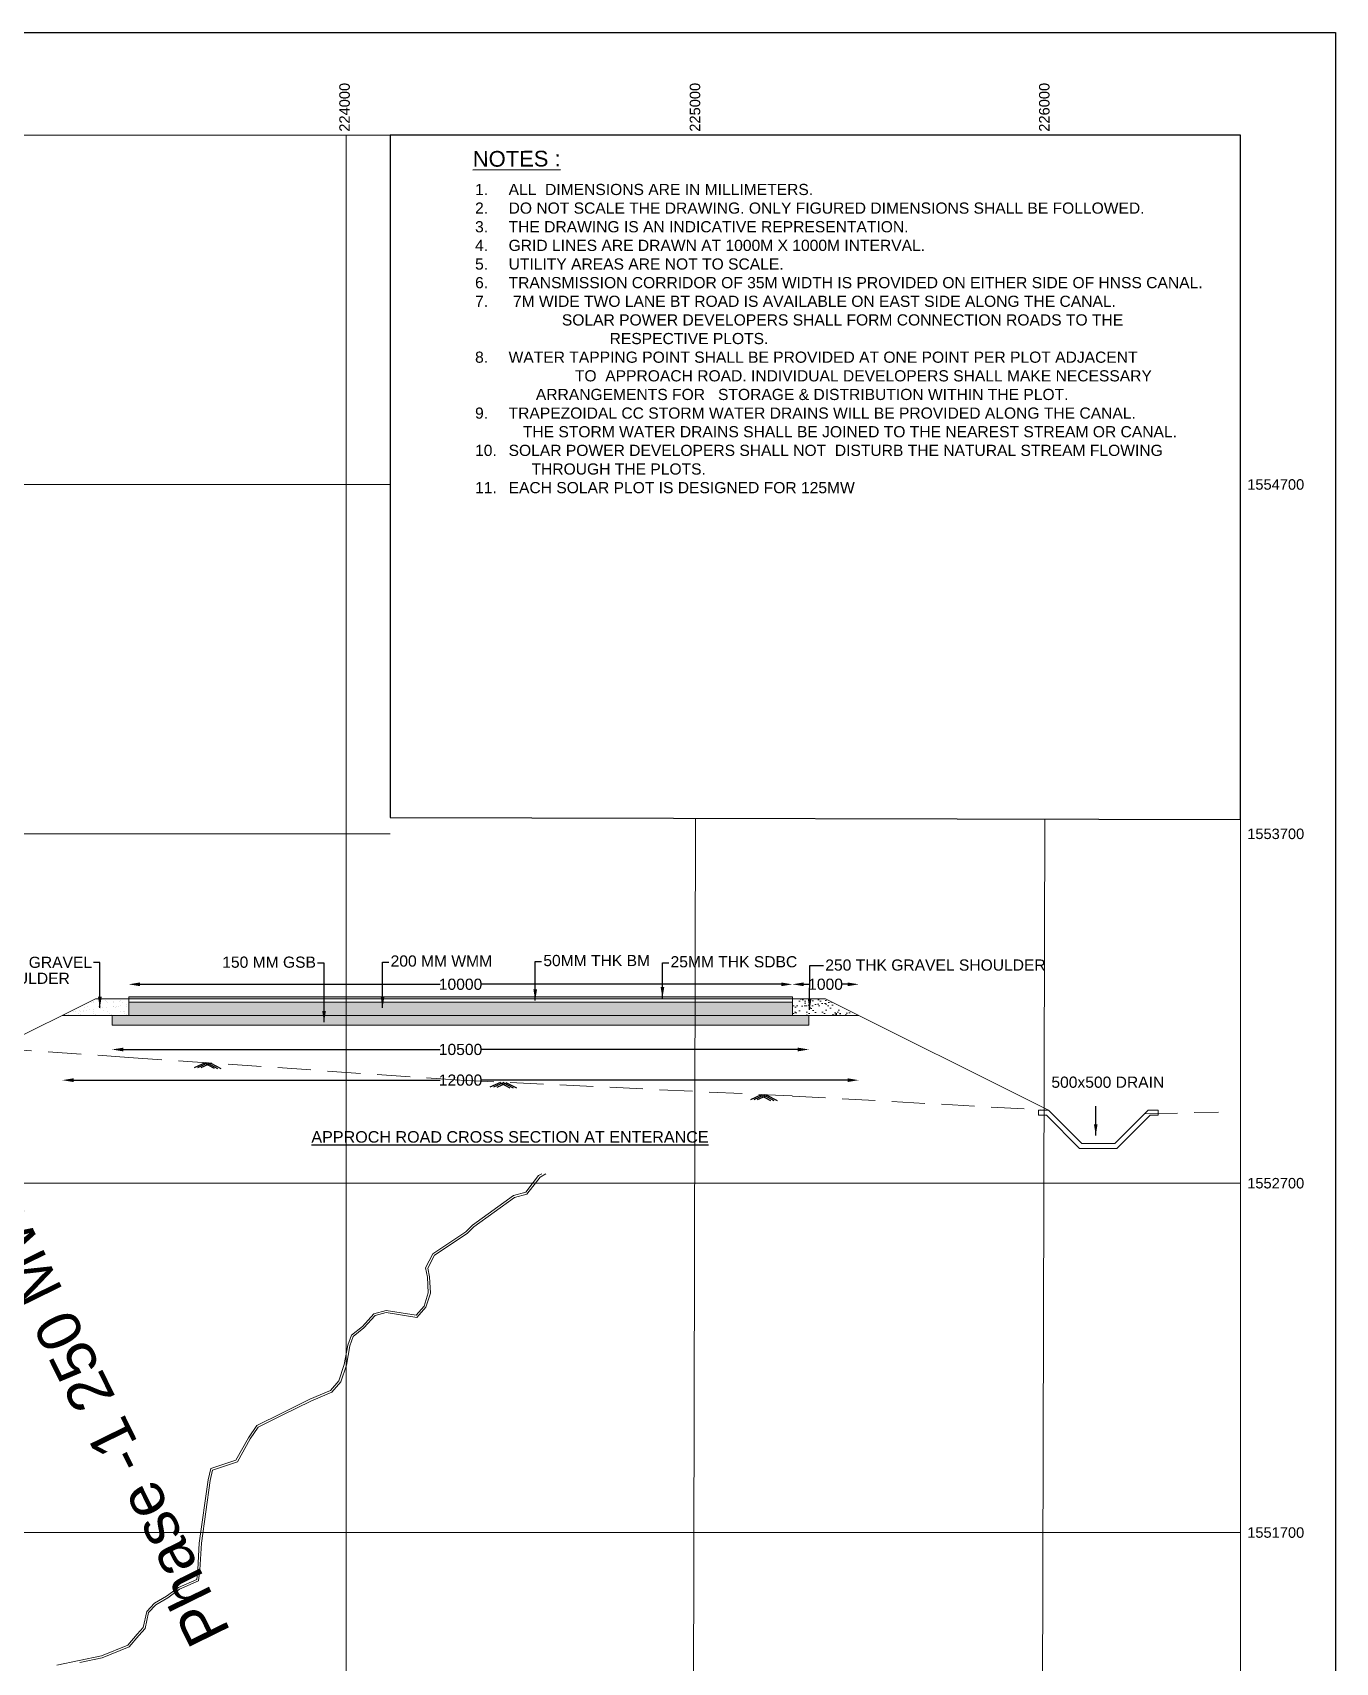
# Model space of a CAD drawing. Header units: metres. Extents: x 166708 to 226832, y 1503833 to 1555994.
# Drawn here: x 223102 to 226832, y 1551328 to 1555994 of the extents above; entities that cross this region are included whole.
import ezdxf

# ---------------------------------------------------------------- set-up
doc = ezdxf.new("R2010")
doc.units = ezdxf.units.M
doc.header["$MEASUREMENT"] = 0
doc.header["$PDMODE"] = 1
doc.linetypes.add('DASHED', pattern=[0.75, 0.5, -0.25])
for name, color, linetype in [('CART TRACK', 30, 'Continuous'), ('Details', 7, 'Continuous'), ('GRID', 8, 'Continuous'), ('name power lines', 1, 'Continuous'), ('Schematic presentation CT', 6, 'Continuous')]:
    doc.layers.add(name, color=color, linetype=linetype)
doc.layers.add('Revised Grid', color=7, linetype='Continuous', lineweight=0)
doc.styles.add('ARIAL NARROW', font='arial.ttf', dxfattribs={"height": 300})
doc.styles.add('ROMANS', font='romans')
doc.styles.get("Standard").update_dxf_attribs({"font": 'arial.ttf'})
doc.dimstyles.new('STANDARD$0', dxfattribs={"dimscale": 88.888889, "dimtxt": 0.02, "dimasz": 0.02, "dimexe": 0.05, "dimexo": 0.1, "dimgap": 0.002, "dimtad": 2, "dimdec": 0, "dimzin": 1, "dimdsep": 46, "dimtxsty": 'ARIAL NARROW', "dimblk": 'OBLIQUE', "dimcen": 0.09, "dimadec": 0, "dimazin": 0, "dimtfac": 1, "dimtdec": 4, "dimtofl": 0, "dimtmove": 0, "dimatfit": 3, "dimfxl": 1, "dimtolj": 1, "dimtzin": 1, "dimarcsym": 0})
doc.dimstyles.new('STANDARD$7', dxfattribs={"dimscale": 2, "dimtxt": 2.5, "dimasz": 2, "dimexe": 1.25, "dimexo": 0.625, "dimtad": 1, "dimdec": 0, "dimdsep": 46, "dimlunit": 6, "dimtxsty": 'ROMANS', "dimcen": 2.5, "dimadec": 0, "dimazin": 0, "dimtfac": 1, "dimtdec": 0, "dimtmove": 1, "dimatfit": 3, "dimfxl": 1.25, "dimtolj": 1, "dimtzin": 0, "dimarcsym": 0})
pattern_1 = [(37.5, (224327.444, 1553151.944), (-0.89766, 27.45724), [0, -21.66, 0, -24.225, 0, -23.15625]), (7.5, (224327.444, 1553151.944), (25.2193, 40.2156), [0, -11.685, 0, -19.5225, 0, -7.48125]), (327.5, (224309.917, 1553151.944), (44.3765, 0.08064), [0, -7.125, 0, -25.65, 0, -33.4875]), (317.5, (224309.917, 1553151.944), (42.8373, 12.5069), [0, -3.5625, 0, -16.815, 0, -19.2375])]

# ---------------------------------------------------------------- blocks, each defined once
blk = doc.blocks.new('*D44')
at = {"layer": 'DEFPOINTS', "color": 0, "linetype": 'Continuous', "lineweight": -2, "ltscale": 50, "transparency": 16777216}
for p in [(223187.4, 1553180.4), (225467.4, 1553180.4), (223187.4, 1552994.9)]:
    blk.add_point(p, dxfattribs=at)
at = {"layer": 'Details', "linetype": 'Continuous', "lineweight": -2, "ltscale": 50, "transparency": 16777216}
for p, q in [((223219.4, 1552994.9), (224268.7, 1552994.9)), ((225435.4, 1552994.9), (224386.2, 1552994.9))]:
    blk.add_line(p, q, dxfattribs=at)
for points in [[(223219.4, 1553000.3), (223219.4, 1552989.6), (223187.4, 1552994.9)], [(225435.4, 1553000.3), (225435.4, 1552989.6), (225467.4, 1552994.9)]]:
    blk.add_solid(points, dxfattribs=at)
at = {"layer": 'Details', "color": 0, "linetype": 'Continuous', "ltscale": 50, "transparency": 16777216, "insert": (224327.4, 1552994.9), "char_height": 32, "attachment_point": 5}
blk.add_mtext('\\A1;12000', dxfattribs=at)
blk = doc.blocks.new('*D45')
at = {"layer": 'DEFPOINTS', "color": 0, "linetype": 'Continuous', "lineweight": -2, "ltscale": 50, "transparency": 16777216}
for p in [(223329.9, 1553151.9), (225324.9, 1553151.9), (225324.9, 1553082.7)]:
    blk.add_point(p, dxfattribs=at)
at = {"layer": 'Details', "linetype": 'Continuous', "lineweight": -2, "ltscale": 50, "transparency": 16777216}
for p, q in [((223361.9, 1553082.7), (224268.7, 1553082.7)), ((225292.9, 1553082.7), (224386.2, 1553082.7))]:
    blk.add_line(p, q, dxfattribs=at)
for points in [[(223361.9, 1553088), (223361.9, 1553077.3), (223329.9, 1553082.7)], [(225292.9, 1553088), (225292.9, 1553077.3), (225324.9, 1553082.7)]]:
    blk.add_solid(points, dxfattribs=at)
at = {"layer": 'Details', "color": 0, "linetype": 'Continuous', "ltscale": 50, "transparency": 16777216, "insert": (224327.4, 1553082.7), "char_height": 32, "attachment_point": 5}
blk.add_mtext('\\A1;10500', dxfattribs=at)
blk = doc.blocks.new('*D46')
at = {"layer": 'DEFPOINTS', "color": 0, "linetype": 'Continuous', "lineweight": -2, "ltscale": 50, "transparency": 16777216}
for p in [(225277.4, 1553269.3), (225277.4, 1553227.9), (225467.4, 1553180.4)]:
    blk.add_point(p, dxfattribs=at)
at = {"layer": 'Details', "linetype": 'Continuous', "lineweight": -2, "ltscale": 50, "transparency": 16777216}
for p, q in [((225309.4, 1553269.3), (225326.1, 1553269.3)), ((225435.4, 1553269.3), (225418.8, 1553269.3))]:
    blk.add_line(p, q, dxfattribs=at)
for points in [[(225309.4, 1553274.6), (225309.4, 1553264), (225277.4, 1553269.3)], [(225435.4, 1553274.6), (225435.4, 1553264), (225467.4, 1553269.3)]]:
    blk.add_solid(points, dxfattribs=at)
at = {"layer": 'Details', "color": 0, "linetype": 'Continuous', "ltscale": 50, "transparency": 16777216, "insert": (225372.4, 1553269.3), "char_height": 32, "attachment_point": 5}
blk.add_mtext('\\A1;1000', dxfattribs=at)
blk = doc.blocks.new('*D47')
at = {"layer": 'DEFPOINTS', "color": 0, "linetype": 'Continuous', "lineweight": -2, "ltscale": 50, "transparency": 16777216}
for p in [(225277.4, 1553269.3), (223377.4, 1553227.9), (225277.4, 1553227.9)]:
    blk.add_point(p, dxfattribs=at)
at = {"layer": 'Details', "linetype": 'Continuous', "lineweight": -2, "ltscale": 50, "transparency": 16777216}
for p, q in [((223409.4, 1553269.3), (224268.7, 1553269.3)), ((225245.4, 1553269.3), (224386.2, 1553269.3))]:
    blk.add_line(p, q, dxfattribs=at)
for points in [[(223409.4, 1553274.6), (223409.4, 1553264), (223377.4, 1553269.3)], [(225245.4, 1553274.6), (225245.4, 1553264), (225277.4, 1553269.3)]]:
    blk.add_solid(points, dxfattribs=at)
at = {"layer": 'Details', "color": 0, "linetype": 'Continuous', "ltscale": 50, "transparency": 16777216, "insert": (224327.4, 1553269.3), "char_height": 32, "attachment_point": 5}
blk.add_mtext('\\A1;10000', dxfattribs=at)

msp = doc.modelspace()

# ---------------------------------------------------------------- hatches: boundary and pattern name
at = {"layer": 'name power lines', "linetype": 'Continuous', "lineweight": 9, "ltscale": 190}
h = msp.add_hatch(dxfattribs=at)
h.set_pattern_fill('AR-SAND', color=17, scale=75, style=0)
h.set_pattern_definition(pattern_1)
h.paths.add_polyline_path([(223282.42052, 1553227.932), (223377.44427, 1553227.932), (223377.44427, 1553180.44387), (223187.44427, 1553180.44387)])
h = msp.add_hatch(dxfattribs=at)
h.set_pattern_fill('ANSI31', color=0, style=0)
h.set_pattern_definition([(45, (152757.499763, 1226711.09864), (-0.0167937860532, 0.0167937860532), [])])
h.paths.add_polyline_path([(225277.44427, 1553233.632), (223377.44427, 1553233.632), (223377.44427, 1553227.932), (225277.44427, 1553227.932)])
h = msp.add_hatch(dxfattribs=at)
h.set_pattern_fill('GRAVEL', color=0, scale=450, style=0)
h.set_pattern_definition([(228.0128, (224389.004, 1553237.444), (-683.99985, -769.500115), [11.5028, -1138.782]), (184.9697, (224381.3093, 1553228.894), (1026.00009, 85.499257), [19.7392, -1954.1816]), (132.5104, (224361.6443, 1553227.184), (854.999206, -940.500742), [13.9184, -1377.9207]), (267.2737, (224328.2993, 1553205.809), (85.49966, 1710.000025), [17.9753, -1779.5592]), (292.8337, (224327.4443, 1553187.854), (-427.500847, 1025.999693), [17.6263, -1745.0014]), (357.2737, (224334.2843, 1553171.609), (-1710.000025, 85.49966), [17.9753, -1779.5592]), (37.6942, (224352.2393, 1553170.754), (-1111.500628, -854.99918), [23.7715, -2353.3746]), (72.2553, (224371.0493, 1553185.289), (598.50092, 1880.999678), [22.4427, -2221.8304]), (121.4296, (224377.8893, 1553206.664), (-684.000704, 1111.499576), [18.0362, -1785.5882]), (175.2364, (224368.484, 1553222.054), (940.50008, -85.499276), [20.591, -1008.9652]), (222.3974, (224347.9643, 1553223.764), (-1026.0006285, -940.499323), [26.6288, -2636.2536]), (138.8141, (224412.944, 1553204.954), (-598.50025, 512.99977), [9.0887, -899.7887]), (171.4692, (224406.1043, 1553210.939), (1111.499853, -171.000676), [17.2913, -1711.8392]), (225, (224389.004, 1553213.504), (-9e-15, -85.5), [12.0915, -108.824]), (203.1986, (224383.019, 1553223.764), (427.49998, 171.00011), [6.5115, -644.637]), (291.8014, (224377.034, 1553221.199), (-85.5, 256.50002), [9.2086, -451.223]), (30.9638, (224380.454, 1553212.649), (256.49983, 171.00021), [14.9564, -483.59]), (161.565, (224393.28, 1553220.344), (171.00004, -85.49986), [10.815, -259.56]), (16.3895, (224327.4443, 1553221.199), (855.000188, 256.499377), [15.1506, -1499.9132]), (70.3462, (224341.979, 1553225.474), (-341.999594, -940.500183), [12.7105, -1258.3384]), (293.1986, (224393.279, 1553237.444), (-171.00011, 427.49998), [13.023, -638.1257]), (343.6105, (224398.4093, 1553225.474), (-855.000188, 256.499377), [15.1506, -1499.9132]), (339.444, (224327.444, 1553168.189), (-427.50016, 170.99966), [14.6102, -715.902]), (294.7751, (224341.124, 1553163.059), (-427.499332, 940.500293), [12.2417, -1211.932]), (66.8014, (224394.134, 1553151.944), (171.00011, 427.49998), [13.023, -638.1257]), (17.354, (224399.2643, 1553163.914), (-1111.500173, -341.99953), [14.3325, -1418.9088]), (69.444, (224352.239, 1553151.944), (-170.99966, -427.50016), [7.305, -723.2072]), (101.3099, (224389.004, 1553151.944), (-85.4998, 342.00006), [4.3596, -431.6065]), (165.9638, (224388.15, 1553156.219), (256.50005, -85.49983), [17.626, -334.899]), (186.009, (224371.0493, 1553160.494), (854.999979, 85.499942), [16.3348, -1617.1404]), (303.69, (224380.454, 1553204.954), (-85.5001, 170.99996), [12.331, -295.9436]), (353.1572, (224387.2943, 1553194.694), (1453.499946, -171.000684), [21.5284, -2131.3066]), (60.9454, (224408.669, 1553192.129), (-342, -598.50003), [8.8027, -871.4736]), (90, (224412.94, 1553199.82), (-85.5, 85.5), [5.13, -80.37]), (120.2564, (224369.339, 1553163.059), (341.999563, -598.50021), [11.878, -1175.926]), (48.0128, (224363.354, 1553173.319), (683.99985, 769.500115), [23.0057, -1127.2792]), (0, (224378.74, 1553190.42), (85.5, 85.5), [22.23, -63.27]), (325.3048, (224400.9743, 1553190.419), (-854.99951, 598.500736), [13.5187, -1338.355]), (254.0546, (224412.089, 1553182.724), (-85.49999, -342.00001), [12.449, -610.0004]), (207.646, (224408.6693, 1553170.754), (-1624.499642, -855.00066), [20.269, -2006.64]), (175.4261, (224390.7143, 1553161.349), (-1111.500048, 85.499555), [21.4433, -2122.8858])])
h.paths.add_polyline_path([(223377.44427, 1553218.432), (225277.44427, 1553218.432), (225277.44427, 1553180.44387), (223377.44427, 1553180.44387)])
h = msp.add_hatch(dxfattribs=at)
h.set_pattern_fill('AR-SAND', color=17, scale=75, style=0)
h.set_pattern_definition(pattern_1)
h.paths.add_polyline_path([(225372.46802, 1553227.932), (225277.44427, 1553227.932), (225277.44427, 1553180.44387), (225467.44427, 1553180.44387)])
h = msp.add_hatch(dxfattribs=at)
h.set_pattern_fill('GRAVEL', color=0, scale=600, style=0)
h.set_pattern_definition([(228.0128, (152839.58, 1226825.099), (-911.99979847, -1026.00015294), [15.337104, -1518.376032]), (184.9697, (152829.32, 1226813.6986), (1368.00011987, 113.999009), [26.318952, -2605.57545]), (132.5104, (152803.1, 1226811.4186), (1139.99894189, -1254.00098882), [18.557832, -1837.227648]), (267.2737, (152758.64, 1226782.9186), (113.99954602, 2280.00003363), [23.967132, -2372.745612]), (292.8337, (152757.5, 1226758.9786), (-570.00112922, 1367.99959094), [23.50167, -2326.668522]), (357.2737, (152766.62, 1226737.3186), (-2280.00003363, 113.99954602), [23.967132, -2372.745612]), (37.6942, (152790.5598, 1226736.1786), (-1482.0008374, -1139.99890619), [31.695306, -3137.832786]), (72.2553, (152815.6398, 1226755.5586), (798.00122695, 2507.99957036), [29.923632, -2962.440594]), (121.4296, (152824.76, 1226784.0586), (-912.0009387, 1481.99943416), [24.0483, -2380.784322]), (175.2364, (152812.22, 1226804.579), (1254.00010788, -113.99903472), [27.454848, -1345.286982]), (222.3974, (152784.8598, 1226806.8586), (-1368.000838022, -1253.99909735), [35.505072, -3515.00475]), (138.8141, (152871.5, 1226781.779), (-798.00033594, 683.99969372), [12.118314, -1199.718216]), (171.4692, (152862.38, 1226789.7586), (1481.99980447, -228.00090174), [23.055018, -2282.452254]), (225, (152839.58, 1226793.18), (-1e-14, -114.000035), [16.121994, -145.098288]), (203.1986, (152831.6, 1226806.859), (569.9999693, 228.0001511), [8.682012, -859.51611]), (291.8014, (152823.62, 1226803.439), (-113.9999898, 342.0000311), [12.278142, -601.630668]), (30.9638, (152828.18, 1226792.039), (341.9997745, 228.0002831), [19.941906, -644.786622]), (161.5651, (152845.28, 1226802.3), (228.0000495, -113.999818), [14.419974, -346.079718]), (16.3895, (152757.5, 1226803.4386), (1140.00025062, 341.99916892), [20.2008, -1999.88433]), (70.3462, (152776.88, 1226809.139), (-455.9994582, -1254.00024346), [16.947354, -1677.784512]), (293.1986, (152845.28, 1226825.099), (-228.0001511, 569.9999693), [17.36391, -850.834212]), (343.6105, (152852.12, 1226809.1386), (-1140.00025062, 341.99916892), [20.2008, -1999.88433]), (339.444, (152757.5, 1226732.759), (-570.0002103, 227.9995436), [19.48032, -954.536136]), (294.7751, (152775.74, 1226725.919), (-569.99910957, 1254.00039009), [16.322292, -1615.909302]), (66.8014, (152846.42, 1226711.099), (228.0001511, 569.9999693), [17.36391, -850.834212]), (17.354, (152853.26, 1226727.0586), (-1482.00023018, -455.99937326), [19.109934, -1891.878336]), (69.444, (152790.56, 1226711.099), (-227.9995436, -570.0002103), [9.74016, -964.276296]), (101.3099, (152839.58, 1226711.099), (-113.99973, 456.0000858), [5.81286, -575.475306]), (165.9638, (152838.44, 1226716.8), (342.0000622, -113.9997785), [23.50167, -446.5323]), (186.009, (152815.64, 1226722.4986), (1139.9999716, 113.99992219), [21.7797, -2156.187222]), (303.6901, (152828.18, 1226781.78), (-114.000152, 227.9999496), [16.441308, -394.591506]), (353.1572, (152837.2998, 1226768.0986), (1937.999927665, -228.000911763), [28.704516, -2841.742182]), (60.9454, (152865.8, 1226764.679), (-456.0000031, -798.00004384), [11.736984, -1161.964836]), (90, (152871.5, 1226774.94), (-114, 114), [6.84, -107.16]), (120.2564, (152813.36, 1226725.919), (455.9994171, -798.00027997), [15.837336, -1567.90128]), (48.0128, (152805.38, 1226739.599), (911.99979847, 1026.00015294), [30.674208, -1503.038928]), (0, (152825.9, 1226762.4), (114, 114), [29.64, -84.36]), (325.3048, (152855.54, 1226762.399), (-1139.99934552, 798.0009815), [18.024996, -1784.473236]), (254.0546, (152870.36, 1226752.139), (-113.9999874, -456.00001444), [16.598628, -813.333912]), (207.646, (152865.8, 1226736.1786), (-2165.99952202, -1140.0008793), [27.02541, -2675.520036]), (175.4261, (152841.8598, 1226723.6386), (-1482.00006365, 113.99940733), [28.591086, -2830.514436])])
h.paths.add_polyline_path([(225324.94427, 1553180.44387), (223329.94427, 1553180.44387), (223329.94427, 1553151.94387), (225324.94427, 1553151.94387)])

# ---------------------------------------------------------------- linework, layer by layer
at = {"layer": 'CART TRACK', "linetype": 'Continuous', "lineweight": 0, "ltscale": 50}
for points in [[(223172, 1551320), (223236, 1551334), (223300, 1551347), (223375, 1551378), (223402, 1551409), (223419, 1551428), (223429, 1551474), (223451, 1551498), (223486, 1551518), (223520, 1551543), (223572, 1551566), (223575.5, 1551594), (223579.5, 1551670), (223604.5, 1551850.5), (223612.5, 1551883.5), (223684.5, 1551907), (223720, 1551971), (223744, 1552006), (223816, 1552042), (223896, 1552082), (223955, 1552107), (223979.21747, 1552134.50744), (223994.69539, 1552181.03932), (224005, 1552236), (224015, 1552265), (224046.74992, 1552290.15823), (224079.52592, 1552326.24463), (224114.22457, 1552335.78676), (224200, 1552322), (224223, 1552348), (224235, 1552386), (224233, 1552431), (224227, 1552458), (224248, 1552498), (224342.65706, 1552560.84141), (224362, 1552580), (224479, 1552665), (224514, 1552674), (224551, 1552722), (224559.66953, 1552726.73984)], [(223237.23834, 1551328.12901), (223301.75923, 1551341.23482), (223378.59701, 1551372.99443), (223406.49817, 1551405.0291), (223424.52683, 1551425.17878), (223434.51861, 1551471.14094), (223454.79004, 1551493.25523), (223489.27639, 1551512.96171), (223523.02637, 1551537.77788), (223577.53249, 1551561.88635), (223581.48039, 1551593.46954), (223585.47829, 1551669.42971), (223610.40199, 1551849.3788), (223617.54273, 1551878.83439), (223688.60317, 1551902.02773), (223725.10906, 1551967.84116), (223748.07097, 1552001.32728), (223818.68328, 1552036.63344), (223898.51457, 1552076.54908), (223958.59987, 1552102.00895), (223984.52614, 1552131.45733), (224000.51746, 1552179.53267), (224010.81598, 1552234.46092), (224020.10062, 1552261.38637), (224050.86117, 1552285.76064), (224082.79631, 1552320.92124), (224114.55902, 1552329.65599), (224202.3069, 1552315.5522), (224228.33793, 1552344.97859), (224241.04123, 1552385.20569), (224238.97081, 1552431.78997), (224233.3338, 1552457.15654), (224252.59834, 1552493.85091), (224346.46338, 1552556.16651), (224365.89698, 1552575.4149), (224481.60156, 1552659.47378), (224517.49245, 1552668.70287), (224554.98323, 1552717.33955), (224571.71075, 1552726.4849)]]:
    msp.add_lwpolyline(points, dxfattribs=at)
at = {"layer": 'Details', "color": 7}
for p, q in [((223596.0723, 1553044.86487), (223564.92135, 1553030.64885)), ((223605.03814, 1553044.24084), (223574.61243, 1553030.3558)), ((223613.74057, 1553043.63516), (223584.0188, 1553030.07137)), ((223591.49909, 1553045.18316), (223622.09321, 1553028.92004)), ((223601.70689, 1553044.4727), (223631.49958, 1553028.6356)), ((223612.22367, 1553043.74073), (223641.19066, 1553028.34255)), ((224441.85028, 1552988.60563), (224411.74519, 1552974.8669)), ((224451.20751, 1552988.16022), (224421.43627, 1552974.57385)), ((224460.28984, 1552987.7279), (224430.84264, 1552974.28941)), ((224439.61985, 1552988.71179), (224468.91705, 1552973.13808)), ((224449.36365, 1552988.24799), (224478.32342, 1552972.85364)), ((224459.40236, 1552987.77015), (224488.0145, 1552972.5606)), ((225188.52793, 1552953.05069), (225157.58601, 1552938.93007)), ((225197.73894, 1552952.53856), (225167.27709, 1552938.63702)), ((225206.67935, 1552952.04147), (225176.68346, 1552938.35258)), ((225184.5231, 1552953.27336), (225214.75787, 1552937.20125)), ((225194.43066, 1552952.7225), (225224.16424, 1552936.91681)), ((225204.6381, 1552952.15496), (225233.85533, 1552936.62377))]:
    msp.add_line(p, q, dxfattribs=at)
at = {"layer": 'Details'}
msp.add_lwpolyline([(226560, 1555700), (224126.18698, 1555700), (224126.18495, 1553747.12457), (226559.99078, 1553741.20708)], close=True, dxfattribs=at)
at = {"layer": 'GRID', "linetype": 'Continuous', "lineweight": 0}
for p, q in [((224000, 1555700), (224000, 1555053)), ((219000, 1554700), (223919.5, 1554700)), ((224000, 1554102), (224000, 1546975.58718)), ((225999.99409, 1553742.56864), (225984.9702, 1547563.39983))]:
    msp.add_line(p, q, dxfattribs=at)
at = {"layer": 'name power lines', "color": 0, "linetype": 'Continuous', "lineweight": 9, "ltscale": 190}
for p, q in [((223010.78697, 1553092.11522), (223282.42052, 1553227.932)), ((223377.44427, 1553227.932), (223282.42052, 1553227.932)), ((223282.42052, 1553227.932), (225372.46802, 1553227.932)), ((223377.44427, 1553233.632), (225277.44427, 1553233.632)), ((223377.44427, 1553233.632), (223377.44427, 1553227.932)), ((225277.44427, 1553233.632), (223377.44427, 1553233.632)), ((223377.44427, 1553233.632), (223377.44427, 1553227.932)), ((223377.44427, 1553227.932), (225277.44427, 1553227.932)), ((223377.44427, 1553227.932), (223377.44427, 1553180.44387)), ((223377.44427, 1553227.932), (225277.44427, 1553227.932)), ((223377.44427, 1553218.432), (225277.44427, 1553218.432)), ((223377.44427, 1553218.432), (225277.44427, 1553218.432)), ((223377.44427, 1553180.44387), (223377.44427, 1553218.432)), ((225277.44427, 1553233.632), (225277.44427, 1553227.932)), ((225277.44427, 1553227.932), (225277.44427, 1553233.632)), ((225277.44427, 1553227.932), (225372.46802, 1553227.932)), ((225277.44427, 1553227.932), (225277.44427, 1553180.432)), ((225277.44427, 1553218.432), (225277.44427, 1553180.44387)), ((226010.6801, 1552908.82596), (225372.46802, 1553227.932)), ((223187.44427, 1553180.44387), (225467.44427, 1553180.44387)), ((225324.94427, 1553180.44387), (223329.94427, 1553180.44387)), ((223329.94427, 1553180.44387), (223329.94427, 1553151.94387)), ((225277.44427, 1553180.44387), (223377.44427, 1553180.44387)), ((225324.94427, 1553151.94387), (225324.94427, 1553180.44387)), ((223329.94427, 1553151.94387), (225324.94427, 1553151.94387)), ((226010.6801, 1552908.82596), (225982.1801, 1552908.82596)), ((225982.1801, 1552908.82596), (225982.1801, 1552894.57596)), ((226004.77755, 1552894.57596), (225982.1801, 1552894.57596)), ((226004.77755, 1552894.57596), (226099.77755, 1552799.57596)), ((226010.6801, 1552908.82596), (226105.6801, 1552813.82596)), ((226295.6801, 1552908.82596), (226200.6801, 1552813.82596)), ((226301.58264, 1552894.57596), (226206.58264, 1552799.57596)), ((226295.6801, 1552908.82596), (226324.1801, 1552908.82596)), ((226301.58264, 1552894.57596), (226324.1801, 1552894.57596)), ((226324.1801, 1552908.82596), (226324.1801, 1552894.57596)), ((226099.77755, 1552799.57596), (226206.58264, 1552799.57596)), ((226105.6801, 1552813.82596), (226200.6801, 1552813.82596))]:
    msp.add_line(p, q, dxfattribs=at)
at = {"layer": 'name power lines', "color": 17, "linetype": 'DASHED', "lineweight": 9, "ltscale": 190}
for p, q in [((223004.60522, 1553085.93347), (223377.44427, 1553059.98387)), ((223377.44427, 1553059.98387), (224327.44427, 1552994.81387)), ((224327.44427, 1552994.81387), (225277.44427, 1552949.59387)), ((225277.44427, 1552949.59387), (226010.6801, 1552908.82596)), ((226285.12778, 1552898.27364), (226497.23763, 1552903.7885))]:
    msp.add_line(p, q, dxfattribs=at)
at = {"layer": 'Revised Grid', "color": 252, "linetype": 'Continuous'}
for p, q in [((219000, 1555700), (226560, 1555700)), ((224000, 1555700), (224000, 1546975.58718)), ((226560, 1555700), (226560, 1547700)), ((219000, 1554700), (224126.18698, 1554700)), ((225000, 1553745), (224984.9702, 1547563.39983)), ((219000, 1553700), (224126.18698, 1553700)), ((219000, 1552700), (226560, 1552700)), ((219000, 1551700), (226560, 1551700))]:
    msp.add_line(p, q, dxfattribs=at)
at = {"layer": 'Schematic presentation CT', "color": 7}
msp.add_lwpolyline([(218692.00572, 1555993.5), (226832.00572, 1555993.5), (226832.00572, 1546773.22485), (218692.00572, 1546773.22485)], close=True, dxfattribs=at)

# ---------------------------------------------------------------- texts
at = {"layer": 'Details', "color": 0}
msp.add_text('%%UNOTES :', height=45, rotation=0.27117028, dxfattribs=at).set_placement((224362.54883, 1555609.35985, 57868.73204))
at = {"layer": 'Details', "color": 0, "linetype": 'Continuous', "extrusion": (-0.005899, 0.012602, 0.999903)}
msp.add_text('Phase -1 250 MW Solar Project', height=125, rotation=116.16422465, dxfattribs=at).set_placement((223666.72124, 1551309.25998, 18232.97876))
at = {"layer": 'Details', "color": 7, "linetype": 'Continuous', "ltscale": 50}
for s, p in [('250 THK GRAVEL', (222902.38828, 1553316.31601)), ('150 MM GSB', (223645.21435, 1553316.69366)), ('200 MM WMM', (224127.27798, 1553319.90805)), ('50MM THK BM', (224564.47255, 1553321.41309)), ('25MM THK SDBC', (224928.69979, 1553317.88543)), ('250 THK GRAVEL SHOULDER ', (225371.64228, 1553308.4743)), ('SHOULDER ', (222960.41353, 1553270.46552)), ('500x500 DRAIN', (226018.95049, 1552973.15794))]:
    msp.add_text(s, height=32, dxfattribs=at).set_placement(p)
at = {"layer": 'Details', "color": 0, "linetype": 'Continuous', "insert": (224337, 1555560.5), "char_height": 32, "width": 2186.095652, "attachment_point": 1}
msp.add_mtext('\\pi-96,l128,t128;1.^IALL  DIMENSIONS ARE IN MILLIMETERS.\\P2.^IDO NOT SCALE THE DRAWING. ONLY FIGURED DIMENSIONS SHALL BE FOLLOWED.{\\H2.711x; }\\P3.^ITHE DRAWING IS AN INDICATIVE REPRESENTATION.{\\H2.1407x; }\\P4.^IGRID LINES ARE DRAWN AT 1000M X 1000M INTERVAL.{\\H2.3301x; }\\P5.^IUTILITY AREAS ARE NOT TO SCALE.{\\H2.2666x; }\\P6.^ITRANSMISSION CORRIDOR OF 35M WIDTH IS PROVIDED ON EITHER SIDE OF HNSS CANAL.{\\H2.2888x; }\\P7.^I 7M WIDE TWO LANE BT ROAD IS AVAILABLE ON EAST SIDE ALONG THE CANAL.                                     {\\H2.2814x; }SOLAR POWER DEVELOPERS SHALL FORM CONNECTION ROADS TO THE                                              {\\H2.2839x; }RESPECTIVE PLOTS.{\\H2.283x; }\\P8.^IWATER TAPPING POINT SHALL BE PROVIDED AT ONE POINT PER PLOT ADJACENT                                   {\\H2.2833x; }TO  APPROACH ROAD. INDIVIDUAL DEVELOPERS SHALL MAKE NECESSARY                      {\\H2.2832x; }ARRANGEMENTS FOR   STORAGE & DISTRIBUTION WITHIN THE PLOT.  {\\H2.2833x; }\\P9.^ITRAPEZOIDAL CC STORM WATER DRAINS WILL BE PROVIDED ALONG THE CANAL.                       {\\H2.2833x; }THE STORM WATER DRAINS SHALL BE JOINED TO THE NEAREST STREAM OR CANAL.{\\H2.2833x; }\\P10.^ISOLAR POWER DEVELOPERS SHALL NOT  DISTURB THE NATURAL STREAM FLOWING                   {\\H2.2833x; }THROUGH THE PLOTS.  {\\H2.2833x; }\\P11.^IEACH SOLAR PLOT IS DESIGNED FOR 125MW   {\\H2.2833x; }', dxfattribs=at)
at = {"layer": 'Details', "color": 7, "linetype": 'Continuous', "ltscale": 50, "insert": (223900.34677, 1552849.03642), "char_height": 33, "width": 21454.7761308, "attachment_point": 1}
msp.add_mtext('{\\LAPPROCH ROAD CROSS SECTION AT ENTERANCE }', dxfattribs=at)
at = {"layer": 'GRID', "linetype": 'Continuous', "lineweight": 0}
for s, p in [('225000', (225013.54326, 1555709.7788)), ('226000', (226013.54326, 1555709.7788))]:
    msp.add_text(s, height=30, rotation=90, dxfattribs=at).set_placement(p)
for s, p in [('1554700', (226579.57282, 1554685.03652)), ('1553700', (226579.57282, 1553685.03652)), ('1552700', (226579.57282, 1552685.03652)), ('1551700', (226579.57282, 1551685.03652))]:
    msp.add_text(s, height=30, dxfattribs=at).set_placement(p)
at = {"layer": 'Revised Grid', "color": 252, "linetype": 'Continuous'}
msp.add_text('224000', height=30, rotation=90, dxfattribs=at).set_placement((224010.29975, 1555709.7788))
msp.add_text('224000', height=30, rotation=90, dxfattribs=at).set_placement((224010.29975, 1555709.7788))

# ---------------------------------------------------------------- dimensions: what is measured, and where the dimension line sits
at = {"layer": 'Details', "color": 0, "linetype": 'Continuous', "ltscale": 50}
for base, p1, p2, text, picture, middle in [((225277.44427, 1553269.31014), (223377.44427, 1553227.932), (225277.44427, 1553227.932), '10000', '*D47', (224327.44427, 1553269.31014)), ((223187.44427, 1552994.92643), (225467.44427, 1553180.44387), (223187.44427, 1553180.44387), '12000', '*D44', (224327.44427, 1552994.92643)), ((225324.94427, 1553082.67643), (223329.94427, 1553151.94387), (225324.94427, 1553151.94387), '10500', '*D45', (224327.44427, 1553082.67643))]:
    dim = msp.add_linear_dim(base=base, p1=p1, p2=p2, text=text, dimstyle='STANDARD$0', override={"dimscale": 1, "dimtxt": 32, "dimasz": 32, "dimexe": 0, "dimexo": 0, "dimgap": 0.09, "dimtad": 0, "dimtih": 1, "dimtoh": 1, "dimzin": 0, "dimtxsty": 'Standard', "dimclrd": 256, "dimfxl": 0, "dimfxlon": 1, "dimtzin": 0}, dxfattribs=at)
    dim.commit()
    dim.dimension.update_dxf_attribs({"geometry": picture, "text_midpoint": middle})
dim = msp.add_linear_dim(base=(225277.44427, 1553269.31014), p1=(225467.44427, 1553180.44387), p2=(225277.44427, 1553227.932), angle=180, text='1000', dimstyle='STANDARD$0', override={"dimscale": 1, "dimtxt": 32, "dimasz": 32, "dimexe": 0, "dimexo": 0, "dimgap": 0.09, "dimtad": 0, "dimtih": 1, "dimtoh": 1, "dimzin": 0, "dimtxsty": 'Standard', "dimclrd": 256, "dimfxl": 0, "dimfxlon": 1, "dimtzin": 0}, dxfattribs=at)
dim.commit()
dim.dimension.update_dxf_attribs({"geometry": '*D46', "text_midpoint": (225372.44427, 1553269.31014)})

# ---------------------------------------------------------------- leaders
for points in [[(223294.81456, 1553201.62023), (223294.81456, 1553331.32211), (223276.44281, 1553331.32211)], [(223936.66543, 1553161.0386), (223936.66543, 1553329.61731), (223918.29368, 1553329.61731)], [(224104.03163, 1553201.63706), (224104.03163, 1553332.83169), (224122.40338, 1553332.83169)], [(224541.22214, 1553223.06374), (224541.2262, 1553334.33673), (224559.59795, 1553334.33673)], [(224905.45343, 1553229.99419), (224905.45343, 1553330.80908), (224923.82518, 1553330.80908)], [(225326.72641, 1553196.0184), (225327.27627, 1553323.57283), (225366.0867, 1553323.57283)], [(226145.92189, 1552836.87901), (226145.92189, 1552920.48757)]]:
    msp.add_leader(points, dimstyle='STANDARD$7', override={"dimscale": 1, "dimtxt": 32, "dimasz": 32, "dimexe": 0, "dimexo": 0, "dimgap": 0.09, "dimtad": 0, "dimtih": 1, "dimtoh": 1, "dimzin": 0, "dimlunit": 2, "dimtxsty": 'Standard', "dimcen": 0.09, "dimclrd": 256, "dimtdec": 4, "dimtofl": 0, "dimtmove": 0, "dimfxl": 0, "dimfxlon": 1}, dxfattribs=at)

doc.saveas('drawing.dxf')
